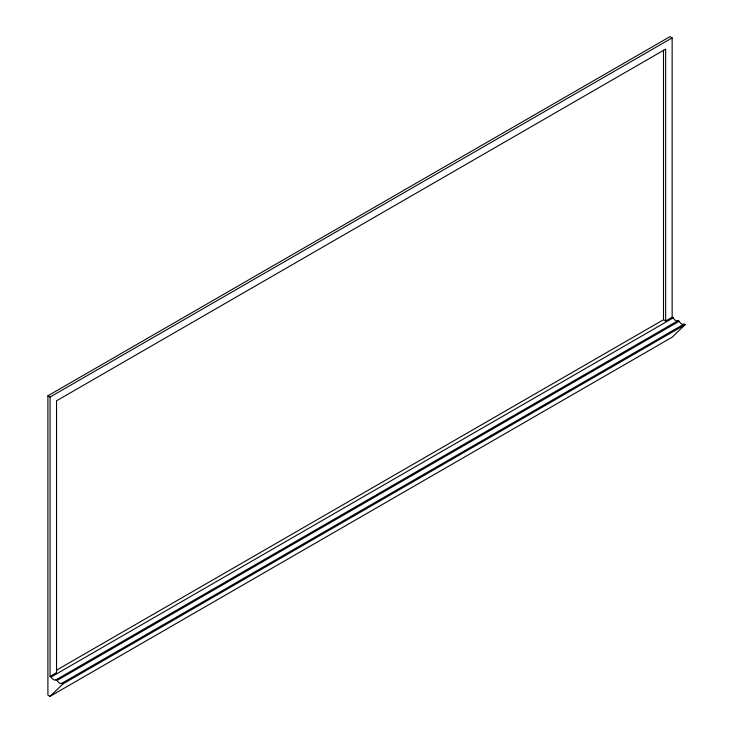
<?xml version="1.0" encoding="UTF-8"?>
<svg xmlns="http://www.w3.org/2000/svg" width="733" height="733" viewBox="0 0 733 733"><rect width="100%" height="100%" fill="white"/><g stroke="black" fill="none" stroke-linecap="round" stroke-linejoin="round"><path stroke-width="1.1" d="M672.143 317.242L672.143 37.896L669.98 36.65L47.902 395.802L47.902 695.104L50.064 696.35L63.02 683.88L685.098 324.728L684.017 324.105A4.627 2.675 60 0 1 679.161 321.292L678.08 320.669A4.627 2.675 60 0 1 673.224 317.865L672.143 317.242L665.656 320.981L663.502 319.735L56.359 670.264M685.098 324.728L672.143 337.198L50.064 696.35M47.902 395.802L50.064 397.048L672.143 37.896M50.064 397.048L50.064 676.394L56.542 672.656L56.542 400.795L665.656 49.12L665.656 320.981M50.064 676.394L51.145 677.017L673.224 317.865M51.145 677.017A4.627 2.675 60 0 0 56.001 679.83L678.08 320.669M56.001 679.83L57.082 680.453L679.161 321.292M57.082 680.453A4.627 2.675 60 0 0 61.938 683.257L684.017 324.105M61.938 683.257L63.02 683.88M663.502 50.156L663.502 319.735"/></g></svg>
